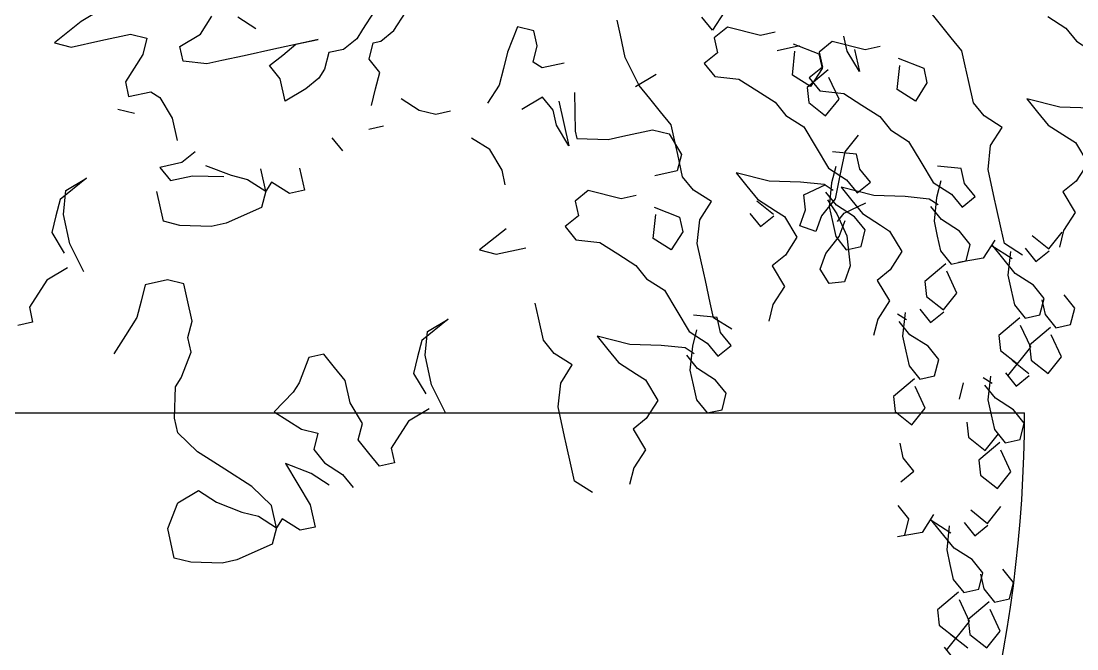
# Model space of a CAD drawing. Header units: inches. Extents: x 6.9 to 49.4, y 11.8 to 36.5.
# Drawn here: x 26.834 to 27.0062, y 13.3235 to 13.426 of the extents above; entities that cross this region are included whole.
import ezdxf

# ---------------------------------------------------------------- set-up
doc = ezdxf.new("R2010")
doc.units = ezdxf.units.IN
doc.header["$MEASUREMENT"] = 0
doc.layers.add('1', color=1, linetype='Continuous')

msp = doc.modelspace()

# ---------------------------------------------------------------- linework, layer by layer
at = {"layer": '1'}
for p, q in [((26.8471, 13.42792), (26.84373, 13.42591)), ((26.89156, 13.42755), (26.88967, 13.4246)), ((26.89477, 13.42445), (26.89666, 13.42741)), ((26.94862, 13.42745), (26.94673, 13.4245)), ((26.98394, 13.42544), (26.9822, 13.42759)), ((26.84373, 13.42591), (26.83943, 13.42243)), ((26.86321, 13.42386), (26.86509, 13.42681)), ((26.87227, 13.42474), (26.86932, 13.42663)), ((26.93171, 13.4237), (26.93118, 13.42612)), ((26.94673, 13.4245), (26.94499, 13.42665)), ((27.00141, 13.42674), (27.00436, 13.42485)), ((26.88967, 13.4246), (26.88872, 13.42312)), ((26.89262, 13.42271), (26.89477, 13.42445)), ((26.91492, 13.42508), (26.9133, 13.42092)), ((26.91761, 13.4244), (26.91492, 13.42508)), ((26.91814, 13.42198), (26.91761, 13.4244)), ((26.94917, 13.425), (26.94702, 13.42326)), ((26.95454, 13.42365), (26.94917, 13.425)), ((26.95696, 13.42418), (26.95454, 13.42365)), ((26.98569, 13.42328), (26.98394, 13.42544)), ((27.00436, 13.42485), (27.0061, 13.4227)), ((26.83943, 13.42243), (26.84211, 13.42175)), ((26.84211, 13.42175), (26.84695, 13.42282)), ((26.84695, 13.42282), (26.85179, 13.42388)), ((26.85179, 13.42388), (26.85447, 13.4232)), ((26.85447, 13.4232), (26.8538, 13.42052)), ((26.85984, 13.42185), (26.86321, 13.42386)), ((26.87999, 13.42247), (26.87516, 13.42141)), ((26.87663, 13.42046), (26.87878, 13.42221)), ((26.87878, 13.42221), (26.88241, 13.423)), ((26.88241, 13.423), (26.87999, 13.42247)), ((26.88872, 13.42312), (26.88657, 13.42138)), ((26.89073, 13.41976), (26.89141, 13.42245)), ((26.89141, 13.42245), (26.89262, 13.42271)), ((26.93251, 13.42007), (26.93171, 13.4237)), ((26.94702, 13.42326), (26.94755, 13.42084)), ((26.95991, 13.42229), (26.96407, 13.42067)), ((26.96628, 13.42265), (26.96412, 13.42091)), ((26.97165, 13.4213), (26.96628, 13.42265)), ((26.9687, 13.42111), (26.96816, 13.42353)), ((26.98742, 13.42113), (26.98569, 13.42328)), ((27.0061, 13.4227), (27.00905, 13.42081)), ((26.8538, 13.42052), (26.85097, 13.41609)), ((26.86037, 13.41943), (26.85984, 13.42185)), ((26.87516, 13.42141), (26.87032, 13.42035)), ((26.87448, 13.41873), (26.87663, 13.42046)), ((26.88415, 13.42085), (26.88347, 13.41817)), ((26.88657, 13.42138), (26.88415, 13.42085)), ((26.9133, 13.42092), (26.91262, 13.41824)), ((26.91746, 13.4193), (26.91814, 13.42198)), ((26.94755, 13.42084), (26.9454, 13.4191)), ((26.96091, 13.42194), (26.95728, 13.42114)), ((26.95976, 13.41719), (26.96018, 13.42108)), ((26.96407, 13.42067), (26.9646, 13.41825)), ((26.96412, 13.42091), (26.96466, 13.41849)), ((26.9707, 13.41775), (26.9687, 13.42111)), ((26.9699, 13.42138), (26.9707, 13.41775)), ((26.97407, 13.42183), (26.97165, 13.4213)), ((26.98796, 13.41871), (26.98742, 13.42113)), ((26.86427, 13.41902), (26.86037, 13.41943)), ((26.86669, 13.41955), (26.86427, 13.41902)), ((26.87032, 13.42035), (26.86669, 13.41955)), ((26.87622, 13.41657), (26.87448, 13.41873)), ((26.89247, 13.41761), (26.89073, 13.41976)), ((26.91894, 13.41835), (26.91746, 13.4193)), ((26.92256, 13.41915), (26.91894, 13.41835)), ((26.93478, 13.4155), (26.93251, 13.42007)), ((26.9454, 13.4191), (26.94714, 13.41695)), ((26.97687, 13.41484), (26.97729, 13.41873)), ((26.97702, 13.41994), (26.98118, 13.41832)), ((26.88347, 13.41817), (26.88253, 13.41669)), ((26.89179, 13.41493), (26.89247, 13.41761)), ((26.91262, 13.41824), (26.91194, 13.41555)), ((26.93753, 13.41727), (26.93416, 13.41526)), ((26.96271, 13.4153), (26.95976, 13.41719)), ((26.96558, 13.41804), (26.96216, 13.41516)), ((26.96466, 13.41849), (26.9625, 13.41675)), ((26.9646, 13.41825), (26.96271, 13.4153)), ((26.98118, 13.41832), (26.98171, 13.4159)), ((26.98849, 13.41629), (26.98796, 13.41871)), ((26.85097, 13.41609), (26.8515, 13.41367)), ((26.87702, 13.41294), (26.87622, 13.41657)), ((26.88253, 13.41669), (26.88038, 13.41495)), ((26.91194, 13.41555), (26.91006, 13.4126)), ((26.93652, 13.41335), (26.93478, 13.4155)), ((26.94714, 13.41695), (26.95103, 13.41654)), ((26.95103, 13.41654), (26.95398, 13.41465)), ((26.9625, 13.41675), (26.96425, 13.4146)), ((26.96737, 13.41326), (26.96572, 13.41681)), ((26.98171, 13.4159), (26.97982, 13.41295)), ((26.98929, 13.41266), (26.98849, 13.41629)), ((26.8515, 13.41367), (26.85513, 13.41447)), ((26.85513, 13.41447), (26.8566, 13.41353)), ((26.88038, 13.41495), (26.87702, 13.41294)), ((26.89112, 13.41224), (26.89179, 13.41493)), ((26.919, 13.4136), (26.91564, 13.41159)), ((26.92074, 13.41144), (26.919, 13.4136)), ((26.92422, 13.41434), (26.92434, 13.40803)), ((26.95398, 13.41465), (26.95693, 13.41276)), ((26.96216, 13.41516), (26.96244, 13.4127)), ((26.96425, 13.4146), (26.96814, 13.41419)), ((26.96814, 13.41419), (26.97109, 13.4123)), ((26.97982, 13.41295), (26.97687, 13.41484)), ((26.8566, 13.41353), (26.85861, 13.41016)), ((26.89891, 13.41142), (26.89595, 13.4133)), ((26.92168, 13.41292), (26.92248, 13.40929)), ((26.93826, 13.41119), (26.93652, 13.41335)), ((26.95693, 13.41276), (26.95868, 13.41061)), ((26.96244, 13.4127), (26.96518, 13.41052)), ((26.96518, 13.41052), (26.96737, 13.41326)), ((26.97109, 13.4123), (26.97404, 13.41041)), ((26.99103, 13.41051), (26.98929, 13.41266)), ((27.00339, 13.41196), (26.99802, 13.41331)), ((26.99802, 13.41331), (26.99976, 13.41116)), ((27.00849, 13.41181), (27.00339, 13.41196)), ((26.84975, 13.41164), (26.85244, 13.41096)), ((26.85861, 13.41016), (26.85941, 13.40653)), ((26.90159, 13.41074), (26.89891, 13.41142)), ((26.90401, 13.41127), (26.90159, 13.41074)), ((26.92127, 13.40902), (26.92074, 13.41144)), ((26.94, 13.40904), (26.93826, 13.41119)), ((26.95868, 13.41061), (26.96163, 13.40872)), ((26.97404, 13.41041), (26.97578, 13.40826)), ((26.99398, 13.40862), (26.99103, 13.41051)), ((26.99976, 13.41116), (27.0015, 13.40901)), ((26.89308, 13.40883), (26.89066, 13.4083)), ((26.92328, 13.40566), (26.92127, 13.40902)), ((26.92248, 13.40929), (26.92328, 13.40566)), ((26.94053, 13.40662), (26.94, 13.40904)), ((26.96163, 13.40872), (26.96363, 13.40536)), ((26.99209, 13.40567), (26.99398, 13.40862)), ((27.0015, 13.40901), (27.00445, 13.40712)), ((26.88462, 13.40697), (26.88636, 13.40481)), ((26.9104, 13.40503), (26.90745, 13.40691)), ((26.92434, 13.40803), (26.92461, 13.40682)), ((26.92461, 13.40682), (26.92971, 13.40667)), ((26.92971, 13.40667), (26.93213, 13.4072)), ((26.93213, 13.4072), (26.93697, 13.40827)), ((26.93697, 13.40827), (26.93965, 13.40759)), ((26.93965, 13.40759), (26.94166, 13.40423)), ((26.97052, 13.40739), (26.96834, 13.40464)), ((26.97578, 13.40826), (26.97873, 13.40637)), ((27.00445, 13.40712), (27.00593, 13.40618)), ((26.91241, 13.40166), (26.9104, 13.40503)), ((26.94107, 13.4042), (26.94053, 13.40662)), ((26.96363, 13.40536), (26.96564, 13.402)), ((26.97873, 13.40637), (26.98074, 13.40301)), ((26.99168, 13.40177), (26.99209, 13.40567)), ((27.00593, 13.40618), (27.00794, 13.40281)), ((26.86236, 13.40465), (26.8602, 13.40291)), ((26.94166, 13.40423), (26.94098, 13.40154)), ((26.94186, 13.40057), (26.94107, 13.4042)), ((26.97021, 13.40427), (26.96632, 13.40468)), ((26.96834, 13.40464), (26.96753, 13.40081)), ((26.97074, 13.40185), (26.97021, 13.40427)), ((26.8602, 13.40291), (26.85657, 13.40211)), ((26.85657, 13.40211), (26.85832, 13.39996)), ((26.86406, 13.40245), (26.86822, 13.40083)), ((26.87385, 13.39826), (26.87305, 13.40189)), ((26.87937, 13.40201), (26.88017, 13.39838)), ((26.91294, 13.39925), (26.91241, 13.40166)), ((26.94098, 13.40154), (26.93735, 13.40074)), ((26.96564, 13.402), (26.96859, 13.40011)), ((26.96685, 13.40226), (26.96617, 13.39958)), ((26.97249, 13.3997), (26.97074, 13.40185)), ((26.98074, 13.40301), (26.98275, 13.39964)), ((26.98732, 13.40192), (26.98343, 13.40233)), ((26.98785, 13.3995), (26.98732, 13.40192)), ((26.99274, 13.39694), (26.99168, 13.40177)), ((27.00794, 13.40281), (27.00605, 13.39986)), ((26.84463, 13.40036), (26.84032, 13.39688)), ((26.84126, 13.39836), (26.84463, 13.40036)), ((26.85832, 13.39996), (26.86194, 13.40075)), ((26.86194, 13.40075), (26.86705, 13.40061)), ((26.86822, 13.40083), (26.8709, 13.40015)), ((26.8709, 13.40015), (26.87385, 13.39826)), ((26.94361, 13.39842), (26.94186, 13.40057)), ((26.9506, 13.40123), (26.95234, 13.39907)), ((26.95596, 13.39987), (26.9506, 13.40123)), ((26.96107, 13.39972), (26.95596, 13.39987)), ((26.96753, 13.40081), (26.96672, 13.39698)), ((26.96859, 13.40011), (26.97033, 13.39796)), ((26.98396, 13.39991), (26.98328, 13.39723)), ((27.00605, 13.39986), (27.00389, 13.39812)), ((26.84085, 13.39446), (26.84126, 13.39836)), ((26.85718, 13.39333), (26.85612, 13.39817)), ((26.87385, 13.39826), (26.87317, 13.39557)), ((26.8748, 13.39973), (26.87385, 13.39826)), ((26.87774, 13.39785), (26.8748, 13.39973)), ((26.88017, 13.39838), (26.87774, 13.39785)), ((26.92647, 13.39835), (26.92432, 13.39661)), ((26.93184, 13.397), (26.92647, 13.39835)), ((26.94655, 13.39653), (26.94361, 13.39842)), ((26.95234, 13.39907), (26.95408, 13.39692)), ((26.96496, 13.39931), (26.96107, 13.39972)), ((26.96165, 13.39766), (26.96521, 13.39931)), ((26.96644, 13.39837), (26.96496, 13.39931)), ((26.96697, 13.39595), (26.96523, 13.3981)), ((26.96617, 13.39958), (26.96576, 13.39568)), ((26.97307, 13.39752), (26.9677, 13.39887)), ((26.9677, 13.39887), (26.96944, 13.39672)), ((26.97033, 13.39796), (26.97249, 13.3997)), ((26.98275, 13.39964), (26.9857, 13.39776)), ((26.9896, 13.39735), (26.98785, 13.3995)), ((27.00389, 13.39812), (27.0059, 13.39476)), ((26.84032, 13.39688), (26.83964, 13.3942)), ((26.92432, 13.39661), (26.92485, 13.39419)), ((26.93426, 13.39753), (26.93184, 13.397)), ((26.94467, 13.39358), (26.94655, 13.39653)), ((26.95396, 13.39667), (26.9567, 13.39449)), ((26.95408, 13.39692), (26.95703, 13.39503)), ((26.96193, 13.3952), (26.96165, 13.39766)), ((26.96672, 13.39698), (26.96453, 13.39424)), ((26.96548, 13.39684), (26.96699, 13.39452)), ((26.96944, 13.39672), (26.97119, 13.39457)), ((26.97818, 13.39737), (26.97307, 13.39752)), ((26.98207, 13.39696), (26.97818, 13.39737)), ((26.98355, 13.39602), (26.98207, 13.39696)), ((26.98328, 13.39723), (26.98287, 13.39333)), ((26.9857, 13.39776), (26.98744, 13.39561)), ((26.98744, 13.39561), (26.9896, 13.39735)), ((26.99301, 13.39573), (26.99274, 13.39694)), ((26.87317, 13.39557), (26.86739, 13.39304)), ((26.93721, 13.39564), (26.94137, 13.39402)), ((26.95703, 13.39503), (26.9585, 13.39409)), ((26.96098, 13.39259), (26.96193, 13.3952)), ((26.96576, 13.39568), (26.96629, 13.39327)), ((26.96992, 13.39406), (26.96697, 13.39595)), ((26.96713, 13.39329), (26.96822, 13.39466)), ((26.96822, 13.39466), (26.97177, 13.39631)), ((26.98408, 13.3936), (26.98234, 13.39575)), ((26.99381, 13.3921), (26.99301, 13.39573)), ((27.0059, 13.39476), (27.00401, 13.39181)), ((26.83964, 13.3942), (26.83897, 13.39151)), ((26.84191, 13.38962), (26.84085, 13.39446)), ((26.85987, 13.39265), (26.85718, 13.39333)), ((26.86739, 13.39304), (26.86497, 13.3925)), ((26.92485, 13.39419), (26.9227, 13.39245)), ((26.93706, 13.39054), (26.93748, 13.39443)), ((26.94137, 13.39402), (26.9419, 13.3916)), ((26.94426, 13.38969), (26.94467, 13.39358)), ((26.95285, 13.39461), (26.95459, 13.39246)), ((26.95459, 13.39246), (26.95675, 13.3942)), ((26.9585, 13.39409), (26.96051, 13.39073)), ((26.96453, 13.39424), (26.96358, 13.39164)), ((26.96629, 13.39327), (26.96683, 13.39084)), ((26.96699, 13.39452), (26.96864, 13.39097)), ((26.96741, 13.39083), (26.96836, 13.39343)), ((26.97166, 13.39191), (26.96992, 13.39406)), ((26.97119, 13.39457), (26.97414, 13.39268)), ((26.98287, 13.39333), (26.9834, 13.39091)), ((26.98703, 13.39171), (26.98408, 13.3936)), ((26.83897, 13.39151), (26.84097, 13.38815)), ((26.86497, 13.3925), (26.85987, 13.39265)), ((26.91306, 13.39212), (26.90875, 13.38864)), ((26.9227, 13.39245), (26.92444, 13.39029)), ((26.9419, 13.3916), (26.94001, 13.38865)), ((26.96358, 13.39164), (26.96098, 13.39259)), ((26.97099, 13.38922), (26.97166, 13.39191)), ((26.97414, 13.39268), (26.97561, 13.39174)), ((26.97561, 13.39174), (26.97762, 13.38837)), ((26.98877, 13.38956), (26.98703, 13.39171)), ((26.99434, 13.38968), (26.99381, 13.3921)), ((27.0016, 13.38882), (27.00379, 13.39156)), ((27.00401, 13.39181), (27.00334, 13.38912)), ((26.84419, 13.38505), (26.84191, 13.38962)), ((26.92444, 13.39029), (26.92833, 13.38989)), ((26.92833, 13.38989), (26.93128, 13.388)), ((26.94001, 13.38865), (26.93706, 13.39054)), ((26.94532, 13.38485), (26.94426, 13.38969)), ((26.96051, 13.39073), (26.95862, 13.38778)), ((26.96523, 13.38809), (26.96741, 13.39083)), ((26.96683, 13.39084), (26.96856, 13.38869)), ((26.96864, 13.39097), (26.96892, 13.38851)), ((26.9834, 13.39091), (26.98393, 13.38849)), ((26.98809, 13.38687), (26.98877, 13.38956)), ((26.99279, 13.39027), (26.9909, 13.38732)), ((26.99613, 13.38478), (26.9923, 13.38952)), ((26.99729, 13.38779), (26.99434, 13.38968)), ((26.99886, 13.391), (27.0016, 13.38882)), ((26.90875, 13.38864), (26.91144, 13.38796)), ((26.91144, 13.38796), (26.91628, 13.38902)), ((26.93128, 13.388), (26.93423, 13.38611)), ((26.95862, 13.38778), (26.95647, 13.38603)), ((26.96428, 13.38549), (26.96523, 13.38809)), ((26.96856, 13.38869), (26.97099, 13.38922)), ((26.96892, 13.38851), (26.9692, 13.38605)), ((26.97762, 13.38837), (26.97573, 13.38542)), ((26.98393, 13.38849), (26.98567, 13.38634)), ((26.9956, 13.3872), (26.99221, 13.38937)), ((26.99534, 13.38841), (26.99493, 13.38451)), ((26.99776, 13.38894), (26.9995, 13.38679)), ((26.9995, 13.38679), (27.00165, 13.38853)), ((26.93423, 13.38611), (26.93598, 13.38396)), ((26.95647, 13.38603), (26.95848, 13.38267)), ((26.9692, 13.38605), (26.96825, 13.38345)), ((26.9848, 13.38639), (26.98138, 13.38351)), ((26.98567, 13.38634), (26.98809, 13.38687)), ((26.9909, 13.38732), (26.98688, 13.38661)), ((26.8415, 13.38573), (26.83814, 13.38372)), ((26.94559, 13.38364), (26.94532, 13.38485)), ((26.96578, 13.38317), (26.96428, 13.38549)), ((26.97573, 13.38542), (26.97358, 13.38368)), ((26.98659, 13.3816), (26.98494, 13.38516)), ((26.99493, 13.38451), (26.99546, 13.38209)), ((26.99909, 13.38289), (26.99613, 13.38478)), ((26.83814, 13.38372), (26.83531, 13.37929)), ((26.85421, 13.38298), (26.85353, 13.3803)), ((26.85784, 13.38378), (26.85421, 13.38298)), ((26.86052, 13.3831), (26.85784, 13.38378)), ((26.86105, 13.38068), (26.86052, 13.3831)), ((26.93598, 13.38396), (26.93893, 13.38207)), ((26.94638, 13.38001), (26.94559, 13.38364)), ((26.95848, 13.38267), (26.95659, 13.37972)), ((26.96825, 13.38345), (26.96578, 13.38317)), ((26.97358, 13.38368), (26.97559, 13.38032)), ((26.98138, 13.38351), (26.98166, 13.38105)), ((27.00083, 13.38074), (26.99909, 13.38289)), ((26.93893, 13.38207), (26.94093, 13.37871)), ((26.98166, 13.38105), (26.9844, 13.37886)), ((26.9844, 13.37886), (26.98659, 13.3816)), ((26.99546, 13.38209), (26.99599, 13.37967)), ((27.00583, 13.37917), (27.00409, 13.38132)), ((26.83531, 13.37929), (26.83584, 13.37688)), ((26.85353, 13.3803), (26.85285, 13.37761)), ((26.86185, 13.37705), (26.86105, 13.38068)), ((26.91836, 13.37755), (26.91783, 13.37997)), ((26.94692, 13.37759), (26.94638, 13.38001)), ((26.95659, 13.37972), (26.95592, 13.37703)), ((26.97559, 13.38032), (26.9737, 13.37737)), ((26.99599, 13.37967), (26.99773, 13.37752)), ((27.00015, 13.37805), (27.00083, 13.38074)), ((27.00046, 13.38053), (27.00099, 13.3781)), ((27.00515, 13.37648), (27.00583, 13.37917)), ((26.85285, 13.37761), (26.85096, 13.37466)), ((26.91916, 13.37392), (26.91836, 13.37755)), ((26.94093, 13.37871), (26.94294, 13.37534)), ((26.94751, 13.37762), (26.94362, 13.37803)), ((26.94987, 13.3757), (26.94692, 13.37759)), ((26.94804, 13.3752), (26.94751, 13.37762)), ((26.9784, 13.37724), (26.97693, 13.37819)), ((26.97814, 13.37845), (26.97773, 13.37456)), ((26.98056, 13.37899), (26.9823, 13.37683)), ((26.9823, 13.37683), (26.98445, 13.37857)), ((26.99686, 13.37757), (26.99344, 13.37469)), ((26.99773, 13.37752), (27.00015, 13.37805)), ((27.00099, 13.3781), (27.00273, 13.37595)), ((26.83584, 13.37688), (26.83342, 13.37634)), ((26.86117, 13.37437), (26.86185, 13.37705)), ((26.90363, 13.37736), (26.89932, 13.37388)), ((26.90026, 13.37536), (26.90363, 13.37736)), ((26.9737, 13.37737), (26.97302, 13.37468)), ((26.97894, 13.37482), (26.9772, 13.37698)), ((26.99864, 13.37278), (26.99699, 13.37634)), ((27.00186, 13.376), (26.99844, 13.37312)), ((27.00273, 13.37595), (27.00515, 13.37648)), ((26.85096, 13.37466), (26.84908, 13.37171)), ((26.86171, 13.37195), (26.86117, 13.37437)), ((26.89985, 13.37146), (26.90026, 13.37536)), ((26.9279, 13.37457), (26.92964, 13.37242)), ((26.93326, 13.37322), (26.9279, 13.37457)), ((26.94294, 13.37534), (26.94589, 13.37346)), ((26.94415, 13.37561), (26.94347, 13.37292)), ((26.94979, 13.37304), (26.94804, 13.3752)), ((26.97773, 13.37456), (26.97826, 13.37214)), ((26.98189, 13.37294), (26.97894, 13.37482)), ((26.99344, 13.37469), (26.99372, 13.37223)), ((27.00364, 13.37122), (27.002, 13.37477)), ((26.89932, 13.37388), (26.89864, 13.3712)), ((26.92091, 13.37177), (26.91916, 13.37392)), ((26.92964, 13.37242), (26.93138, 13.37027)), ((26.93837, 13.37307), (26.93326, 13.37322)), ((26.94226, 13.37266), (26.93837, 13.37307)), ((26.94374, 13.37171), (26.94226, 13.37266)), ((26.94347, 13.37292), (26.94306, 13.36903)), ((26.94589, 13.37346), (26.94763, 13.3713)), ((26.94763, 13.3713), (26.94979, 13.37304)), ((26.98363, 13.37078), (26.98189, 13.37294)), ((26.99491, 13.3681), (26.99864, 13.37278)), ((26.99844, 13.37312), (26.99872, 13.37066)), ((26.86008, 13.36779), (26.86171, 13.37195)), ((26.88091, 13.3711), (26.87929, 13.36694)), ((26.88333, 13.37163), (26.88091, 13.3711)), ((26.88507, 13.36948), (26.88333, 13.37163)), ((26.89864, 13.3712), (26.89797, 13.36851)), ((26.90091, 13.36662), (26.89985, 13.37146)), ((26.92385, 13.36988), (26.92091, 13.37177)), ((26.94427, 13.3693), (26.94253, 13.37145)), ((26.97826, 13.37214), (26.97879, 13.36972)), ((26.98295, 13.3681), (26.98363, 13.37078)), ((26.99372, 13.37223), (26.99646, 13.37005)), ((26.99561, 13.37066), (26.99835, 13.36848)), ((26.99872, 13.37066), (27.00146, 13.36848)), ((27.00146, 13.36848), (27.00364, 13.37122)), ((26.88681, 13.36733), (26.88507, 13.36948)), ((26.92197, 13.36693), (26.92385, 13.36988)), ((26.93138, 13.37027), (26.93433, 13.36838)), ((26.94306, 13.36903), (26.94359, 13.36661)), ((26.94722, 13.36741), (26.94427, 13.3693)), ((26.97879, 13.36972), (26.98053, 13.36757)), ((26.85914, 13.36632), (26.86008, 13.36779)), ((26.88761, 13.3637), (26.88681, 13.36733)), ((26.89797, 13.36851), (26.89997, 13.36515)), ((26.93433, 13.36838), (26.9358, 13.36743)), ((26.9358, 13.36743), (26.93781, 13.36407)), ((26.94896, 13.36525), (26.94722, 13.36741)), ((26.97966, 13.36761), (26.97624, 13.36473)), ((26.98053, 13.36757), (26.98295, 13.3681)), ((26.99235, 13.36685), (26.99088, 13.3678)), ((26.99208, 13.36806), (26.99167, 13.36417)), ((26.9945, 13.3686), (26.99624, 13.36644)), ((26.99624, 13.36644), (26.9984, 13.36818)), ((26.859, 13.36121), (26.85914, 13.36632)), ((26.87835, 13.36546), (26.87525, 13.36225)), ((26.87929, 13.36694), (26.87835, 13.36546)), ((26.90319, 13.36205), (26.90091, 13.36662)), ((26.92156, 13.36303), (26.92197, 13.36693)), ((26.94359, 13.36661), (26.94413, 13.36419)), ((26.98144, 13.36283), (26.9798, 13.36638)), ((26.98764, 13.36698), (26.98697, 13.36429)), ((26.99288, 13.36444), (26.99114, 13.36659)), ((26.88962, 13.36033), (26.88761, 13.3637)), ((26.93781, 13.36407), (26.93592, 13.36112)), ((26.94413, 13.36419), (26.94586, 13.36204)), ((26.94829, 13.36257), (26.94896, 13.36525)), ((26.97624, 13.36473), (26.97652, 13.36227)), ((26.99167, 13.36417), (26.99221, 13.36175)), ((26.99583, 13.36255), (26.99288, 13.36444)), ((26.69764, 13.36208), (26.99764, 13.36208)), ((26.87525, 13.36225), (26.87967, 13.35942)), ((26.9005, 13.36273), (26.89714, 13.36072)), ((26.92262, 13.3582), (26.92156, 13.36303)), ((26.94586, 13.36204), (26.94829, 13.36257)), ((26.97652, 13.36227), (26.97926, 13.36009)), ((26.97926, 13.36009), (26.98144, 13.36283)), ((26.99757, 13.36039), (26.99583, 13.36255)), ((26.85953, 13.35879), (26.859, 13.36121)), ((26.88894, 13.35765), (26.88962, 13.36033)), ((26.89714, 13.36072), (26.89431, 13.35629)), ((26.93592, 13.36112), (26.93377, 13.35938)), ((26.9882, 13.36056), (26.98848, 13.3581)), ((26.99221, 13.36175), (26.99274, 13.35933)), ((26.9969, 13.35771), (26.99757, 13.36039)), ((26.86274, 13.3557), (26.85953, 13.35879)), ((26.87967, 13.35942), (26.88236, 13.35874)), ((26.88236, 13.35874), (26.88168, 13.35606)), ((26.93377, 13.35938), (26.93578, 13.35602)), ((26.99122, 13.35592), (26.9934, 13.35865)), ((26.99274, 13.35933), (26.99448, 13.35718)), ((26.89068, 13.3555), (26.88894, 13.35765)), ((26.92289, 13.35699), (26.92262, 13.3582)), ((26.92368, 13.35336), (26.92289, 13.35699)), ((26.97786, 13.35471), (26.97733, 13.35713)), ((26.98848, 13.3581), (26.99122, 13.35592)), ((26.9936, 13.35723), (26.99019, 13.35434)), ((26.99448, 13.35718), (26.9969, 13.35771)), ((26.86422, 13.35475), (26.86274, 13.3557)), ((26.88168, 13.35606), (26.88343, 13.3539)), ((26.89242, 13.35334), (26.89068, 13.3555)), ((26.89431, 13.35629), (26.89484, 13.35388)), ((26.93578, 13.35602), (26.93389, 13.35307)), ((26.99539, 13.35244), (26.99374, 13.35599)), ((26.86717, 13.35286), (26.86422, 13.35475)), ((26.88127, 13.35216), (26.87711, 13.35378)), ((26.87711, 13.35378), (26.88113, 13.34706)), ((26.88343, 13.3539), (26.88638, 13.35201)), ((26.89484, 13.35388), (26.89242, 13.35334)), ((26.92422, 13.35094), (26.92368, 13.35336)), ((26.9796, 13.35256), (26.97786, 13.35471)), ((26.99019, 13.35434), (26.99047, 13.35188)), ((26.8716, 13.35003), (26.86717, 13.35286)), ((26.88422, 13.35027), (26.88127, 13.35216)), ((26.88638, 13.35201), (26.88812, 13.34986)), ((26.93389, 13.35307), (26.93322, 13.35038)), ((26.97745, 13.35082), (26.9796, 13.35256)), ((26.99047, 13.35188), (26.99321, 13.3497)), ((26.99321, 13.3497), (26.99539, 13.35244)), ((26.87481, 13.34694), (26.8716, 13.35003)), ((26.92717, 13.34905), (26.92422, 13.35094)), ((26.8595, 13.34737), (26.86287, 13.34938)), ((26.86287, 13.34938), (26.86581, 13.34749)), ((26.85788, 13.34321), (26.8595, 13.34737)), ((26.86581, 13.34749), (26.86998, 13.34587)), ((26.87561, 13.34331), (26.87481, 13.34694)), ((26.88113, 13.34706), (26.88192, 13.34343)), ((26.97878, 13.34477), (26.97704, 13.34693)), ((26.99161, 13.34403), (26.99379, 13.34677)), ((26.86998, 13.34587), (26.87266, 13.34519)), ((26.87266, 13.34519), (26.87561, 13.34331)), ((26.87655, 13.34478), (26.87561, 13.34331)), ((26.8795, 13.3429), (26.87655, 13.34478)), ((26.9781, 13.34209), (26.97878, 13.34477)), ((26.9828, 13.34549), (26.98091, 13.34253)), ((26.98614, 13.33999), (26.98231, 13.34473)), ((26.98887, 13.34621), (26.99161, 13.34403)), ((26.85894, 13.33837), (26.85788, 13.34321)), ((26.87561, 13.34331), (26.87493, 13.34062)), ((26.88192, 13.34343), (26.8795, 13.3429)), ((26.98561, 13.34241), (26.98222, 13.34459)), ((26.98534, 13.34362), (26.98494, 13.33973)), ((26.98777, 13.34415), (26.98951, 13.342)), ((26.98951, 13.342), (26.99166, 13.34374)), ((26.98091, 13.34253), (26.97689, 13.34182)), ((26.87493, 13.34062), (26.86915, 13.33808)), ((26.98494, 13.33973), (26.98547, 13.33731)), ((26.9891, 13.33811), (26.98614, 13.33999)), ((26.86163, 13.3377), (26.85894, 13.33837)), ((26.86915, 13.33808), (26.86673, 13.33755)), ((26.99084, 13.33595), (26.9891, 13.33811)), ((26.86673, 13.33755), (26.86163, 13.3377)), ((26.98547, 13.33731), (26.986, 13.33489)), ((26.99584, 13.33438), (26.9941, 13.33654)), ((26.986, 13.33489), (26.98774, 13.33273)), ((26.99016, 13.33327), (26.99084, 13.33595)), ((26.99047, 13.33574), (26.991, 13.33332)), ((26.99516, 13.3317), (26.99584, 13.33438)), ((26.98686, 13.33278), (26.98345, 13.3299)), ((26.98774, 13.33273), (26.99016, 13.33327)), ((26.991, 13.33332), (26.99274, 13.33117)), ((26.98865, 13.328), (26.987, 13.33155)), ((26.99186, 13.33121), (26.98845, 13.32833)), ((26.99274, 13.33117), (26.99516, 13.3317)), ((26.98345, 13.3299), (26.98373, 13.32744)), ((26.99365, 13.32643), (26.992, 13.32998)), ((26.98492, 13.32331), (26.98865, 13.328)), ((26.98845, 13.32833), (26.98873, 13.32587)), ((26.98373, 13.32744), (26.98647, 13.32526)), ((26.98562, 13.32587), (26.98836, 13.32369)), ((26.98873, 13.32587), (26.99147, 13.32369)), ((26.99147, 13.32369), (26.99365, 13.32643)), ((26.98451, 13.32381), (26.98625, 13.32166))]:
    msp.add_line(p, q, dxfattribs=at)
msp.add_arc((26.77378, 13.36243), 0.22387, 302.6483, 359.9119, dxfattribs=at)

doc.saveas('drawing.dxf')
